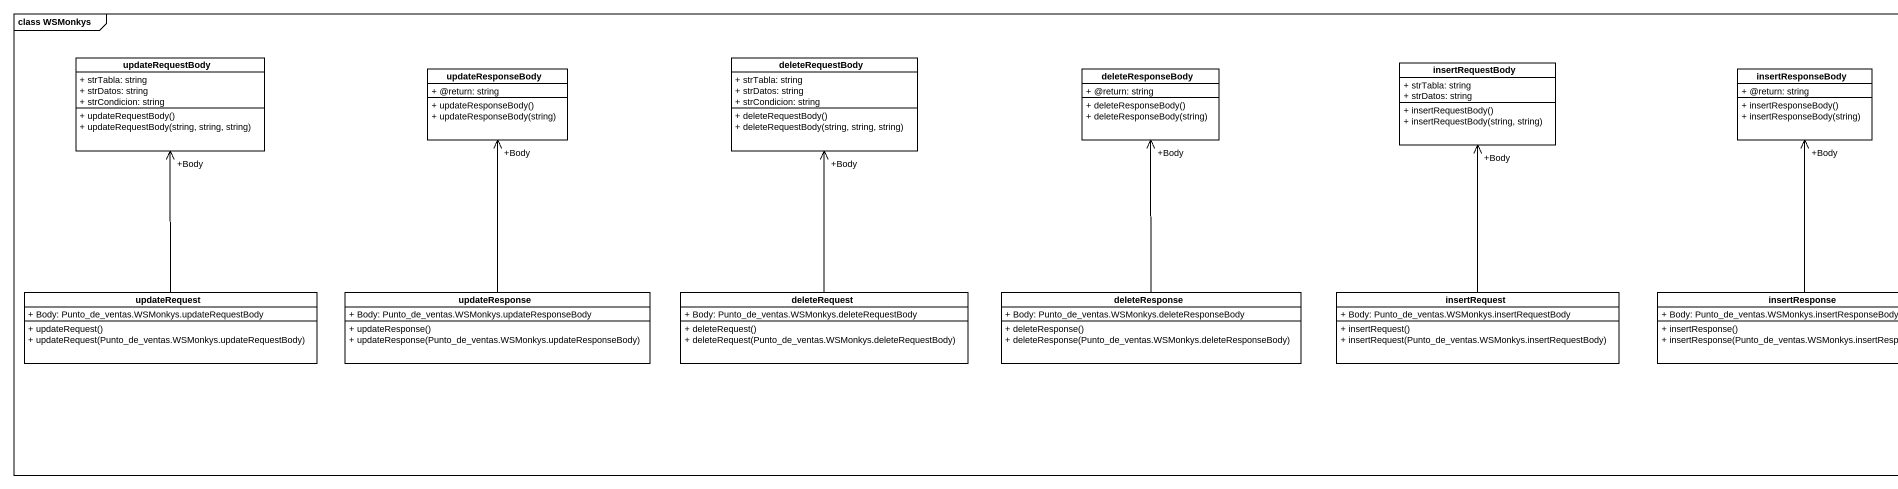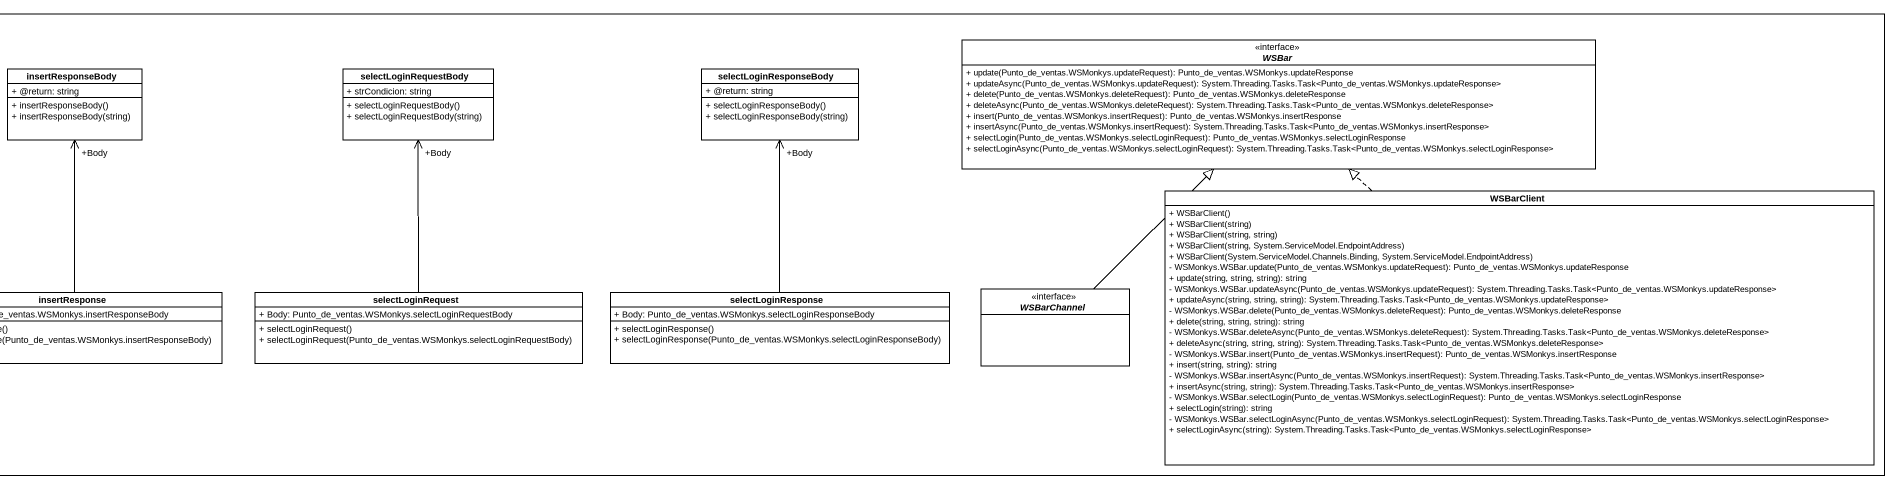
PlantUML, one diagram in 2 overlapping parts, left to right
@startuml
mainframe class WSMonkys
hide circle
hide empty members
skinparam classAttributeIconSize 0
class updateRequestBody {
  + strTabla: string
  + strDatos: string
  + strCondicion: string
  + updateRequestBody()
  + updateRequestBody(string, string, string)
}
class updateResponseBody {
  + @return: string
  + updateResponseBody()
  + updateResponseBody(string)
}
class deleteRequestBody {
  + strTabla: string
  + strDatos: string
  + strCondicion: string
  + deleteRequestBody()
  + deleteRequestBody(string, string, string)
}
class deleteResponseBody {
  + @return: string
  + deleteResponseBody()
  + deleteResponseBody(string)
}
class insertRequestBody {
  + strTabla: string
  + strDatos: string
  + insertRequestBody()
  + insertRequestBody(string, string)
}
class insertResponseBody {
  + @return: string
  + insertResponseBody()
  + insertResponseBody(string)
}
class selectLoginRequestBody {
  + strCondicion: string
  + selectLoginRequestBody()
  + selectLoginRequestBody(string)
}
class selectLoginResponseBody {
  + @return: string
  + selectLoginResponseBody()
  + selectLoginResponseBody(string)
}
interface WSBar {
  + update(Punto_de_ventas.WSMonkys.updateRequest): Punto_de_ventas.WSMonkys.updateResponse
  + updateAsync(Punto_de_ventas.WSMonkys.updateRequest): System.Threading.Tasks.Task<Punto_de_ventas.WSMonkys.updateResponse>
  + delete(Punto_de_ventas.WSMonkys.deleteRequest): Punto_de_ventas.WSMonkys.deleteResponse
  + deleteAsync(Punto_de_ventas.WSMonkys.deleteRequest): System.Threading.Tasks.Task<Punto_de_ventas.WSMonkys.deleteResponse>
  + insert(Punto_de_ventas.WSMonkys.insertRequest): Punto_de_ventas.WSMonkys.insertResponse
  + insertAsync(Punto_de_ventas.WSMonkys.insertRequest): System.Threading.Tasks.Task<Punto_de_ventas.WSMonkys.insertResponse>
  + selectLogin(Punto_de_ventas.WSMonkys.selectLoginRequest): Punto_de_ventas.WSMonkys.selectLoginResponse
  + selectLoginAsync(Punto_de_ventas.WSMonkys.selectLoginRequest): System.Threading.Tasks.Task<Punto_de_ventas.WSMonkys.selectLoginResponse>
}
class WSBarClient {
  + WSBarClient()
  + WSBarClient(string)
  + WSBarClient(string, string)
  + WSBarClient(string, System.ServiceModel.EndpointAddress)
  + WSBarClient(System.ServiceModel.Channels.Binding, System.ServiceModel.EndpointAddress)
  - WSMonkys.WSBar.update(Punto_de_ventas.WSMonkys.updateRequest): Punto_de_ventas.WSMonkys.updateResponse
  + update(string, string, string): string
  - WSMonkys.WSBar.updateAsync(Punto_de_ventas.WSMonkys.updateRequest): System.Threading.Tasks.Task<Punto_de_ventas.WSMonkys.updateResponse>
  + updateAsync(string, string, string): System.Threading.Tasks.Task<Punto_de_ventas.WSMonkys.updateResponse>
  - WSMonkys.WSBar.delete(Punto_de_ventas.WSMonkys.deleteRequest): Punto_de_ventas.WSMonkys.deleteResponse
  + delete(string, string, string): string
  - WSMonkys.WSBar.deleteAsync(Punto_de_ventas.WSMonkys.deleteRequest): System.Threading.Tasks.Task<Punto_de_ventas.WSMonkys.deleteResponse>
  + deleteAsync(string, string, string): System.Threading.Tasks.Task<Punto_de_ventas.WSMonkys.deleteResponse>
  - WSMonkys.WSBar.insert(Punto_de_ventas.WSMonkys.insertRequest): Punto_de_ventas.WSMonkys.insertResponse
  + insert(string, string): string
  - WSMonkys.WSBar.insertAsync(Punto_de_ventas.WSMonkys.insertRequest): System.Threading.Tasks.Task<Punto_de_ventas.WSMonkys.insertResponse>
  + insertAsync(string, string): System.Threading.Tasks.Task<Punto_de_ventas.WSMonkys.insertResponse>
  - WSMonkys.WSBar.selectLogin(Punto_de_ventas.WSMonkys.selectLoginRequest): Punto_de_ventas.WSMonkys.selectLoginResponse
  + selectLogin(string): string
  - WSMonkys.WSBar.selectLoginAsync(Punto_de_ventas.WSMonkys.selectLoginRequest): System.Threading.Tasks.Task<Punto_de_ventas.WSMonkys.selectLoginResponse>
  + selectLoginAsync(string): System.Threading.Tasks.Task<Punto_de_ventas.WSMonkys.selectLoginResponse>
}
class updateRequest {
  + Body: Punto_de_ventas.WSMonkys.updateRequestBody
  + updateRequest()
  + updateRequest(Punto_de_ventas.WSMonkys.updateRequestBody)
}
class updateResponse {
  + Body: Punto_de_ventas.WSMonkys.updateResponseBody
  + updateResponse()
  + updateResponse(Punto_de_ventas.WSMonkys.updateResponseBody)
}
class deleteRequest {
  + Body: Punto_de_ventas.WSMonkys.deleteRequestBody
  + deleteRequest()
  + deleteRequest(Punto_de_ventas.WSMonkys.deleteRequestBody)
}
class deleteResponse {
  + Body: Punto_de_ventas.WSMonkys.deleteResponseBody
  + deleteResponse()
  + deleteResponse(Punto_de_ventas.WSMonkys.deleteResponseBody)
}
class insertRequest {
  + Body: Punto_de_ventas.WSMonkys.insertRequestBody
  + insertRequest()
  + insertRequest(Punto_de_ventas.WSMonkys.insertRequestBody)
}
class insertResponse {
  + Body: Punto_de_ventas.WSMonkys.insertResponseBody
  + insertResponse()
  + insertResponse(Punto_de_ventas.WSMonkys.insertResponseBody)
}
class selectLoginRequest {
  + Body: Punto_de_ventas.WSMonkys.selectLoginRequestBody
  + selectLoginRequest()
  + selectLoginRequest(Punto_de_ventas.WSMonkys.selectLoginRequestBody)
}
class selectLoginResponse {
  + Body: Punto_de_ventas.WSMonkys.selectLoginResponseBody
  + selectLoginResponse()
  + selectLoginResponse(Punto_de_ventas.WSMonkys.selectLoginResponseBody)
}
interface WSBarChannel
WSBarClient .up.|> WSBar
updateRequest -up-> "+Body" updateRequestBody
updateResponse -up-> "+Body" updateResponseBody
deleteRequest -up-> "+Body" deleteRequestBody
deleteResponse -up-> "+Body" deleteResponseBody
insertRequest -up-> "+Body" insertRequestBody
insertResponse -up-> "+Body" insertResponseBody
selectLoginRequest -up-> "+Body" selectLoginRequestBody
selectLoginResponse -up-> "+Body" selectLoginResponseBody
WSBarChannel -up-|> WSBar
@enduml
